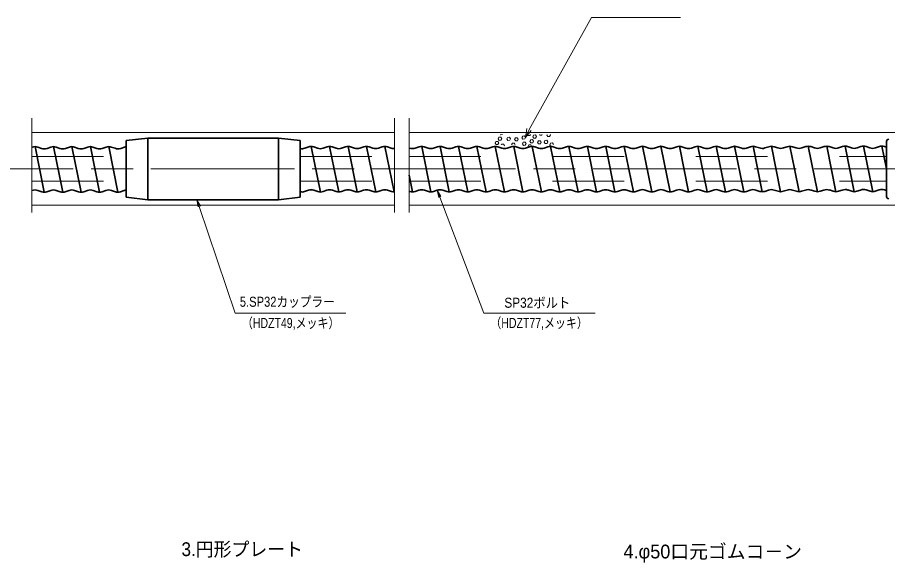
# Model space of a CAD drawing. Units: millimetres at full size; details may follow other scales. Extents: x 2119 to 3812, y 1051 to 2336.
# Drawn here: x 2880 to 3480, y 1688 to 2063 of the extents above; entities that cross this region are included whole.
import ezdxf
from ezdxf.enums import TextEntityAlignment as Align

# ---------------------------------------------------------------- set-up
doc = ezdxf.new("R2010")
doc.units = ezdxf.units.MM
doc.header["$LTSCALE"] = 8.236
doc.linetypes.add('CHAIN', pattern=[18.5, 12, -1.5, 3.5, -1.5])
doc.linetypes.add('DASHED_SPACED', pattern=[12, 6, -6])
for name, color, linetype, lineweight in [('1 外形線', 7, 'Continuous', 35), ('2 細い実線', 3, 'Continuous', 20), ('3 隠れ線', 2, 'DASHED_SPACED', 13), ('4 中心線', 1, 'CHAIN', 15), ('6 寸法線', 4, 'Continuous', 13)]:
    doc.layers.add(name, color=color, linetype=linetype, lineweight=lineweight)
doc.layers.add('9文字', color=7, linetype='Continuous')
doc.styles.add('ＭＳ Ｐゴシック', font='')
doc.styles.get('ＭＳ Ｐゴシック').set_extended_font_data('MS PGothic')

# ---------------------------------------------------------------- blocks, each defined once
blk = doc.blocks.new('open_arrow')
at = {"color": 0, "linetype": 'Continuous', "lineweight": -2}
blk.add_lwpolyline([(7.5, 1.25), (0, 0), (7.5, -1.25)], dxfattribs=at)

msp = doc.modelspace()

# ---------------------------------------------------------------- linework, layer by layer
at = {"layer": '1 外形線'}
for p, q in [((2969.853, 1980.253), (2954.853, 1978.553)), ((3004.853, 1980.253), (2969.853, 1980.253)), ((2969.853, 1980.253), (2969.853, 1937.853)), ((3024.897, 1980.253), (3004.897, 1980.253)), ((3059.853, 1980.253), (3024.853, 1980.253)), ((3059.853, 1980.253), (3059.853, 1937.853)), ((3059.853, 1980.253), (3074.853, 1978.553)), ((2889.853, 1973.958), (2890.342, 1974.122)), ((2892.11, 1974.414), (2898.46, 1943.074)), ((2896.497, 1973.233), (2893.879, 1974.122)), ((2900.334, 1973.226), (2903.028, 1974.129)), ((2904.796, 1974.421), (2911.146, 1943.081)), ((2909.183, 1973.24), (2906.565, 1974.129)), ((2913.02, 1973.232), (2915.714, 1974.136)), ((2917.483, 1974.428), (2923.833, 1943.088)), ((2921.87, 1973.246), (2919.251, 1974.136)), ((2925.707, 1973.239), (2928.4, 1974.142)), ((2930.169, 1974.434), (2936.519, 1943.094)), ((2934.556, 1973.253), (2931.937, 1974.142)), ((2938.393, 1973.246), (2941.087, 1974.149)), ((2942.855, 1974.441), (2949.205, 1943.101)), ((2947.242, 1973.26), (2944.624, 1974.149)), ((2951.079, 1973.253), (2953.773, 1974.156)), ((2954.853, 1978.553), (2954.853, 1939.553)), ((2954.853, 1978.553), (2954.853, 1939.553)), ((3074.853, 1978.553), (3074.853, 1939.553)), ((3077.942, 1973.32), (3080.635, 1974.223)), ((3082.404, 1974.515), (3088.754, 1943.175)), ((3086.791, 1973.334), (3084.172, 1974.223)), ((3090.628, 1973.326), (3093.322, 1974.23)), ((3095.09, 1974.522), (3101.44, 1943.182)), ((3099.477, 1973.34), (3096.859, 1974.23)), ((3103.314, 1973.333), (3106.008, 1974.236)), ((3107.776, 1974.528), (3114.126, 1943.188)), ((3112.164, 1973.347), (3109.545, 1974.236)), ((3116.001, 1973.34), (3118.694, 1974.243)), ((3120.463, 1974.535), (3126.813, 1943.195)), ((3124.85, 1973.354), (3122.231, 1974.243)), ((3128.687, 1973.346), (3131.38, 1974.25)), ((3133.149, 1974.542), (3139.499, 1943.202)), ((3137.536, 1973.361), (3134.918, 1974.25)), ((3150.222, 1973.367), (3149.853, 1973.493)), ((3154.059, 1973.36), (3156.753, 1974.263)), ((3158.521, 1974.555), (3164.871, 1943.215)), ((3162.909, 1973.374), (3160.29, 1974.263)), ((3166.746, 1973.367), (3169.439, 1974.27)), ((3171.208, 1974.562), (3177.558, 1943.222)), ((3175.595, 1973.381), (3172.976, 1974.27)), ((3179.432, 1973.373), (3182.125, 1974.277)), ((3183.894, 1974.569), (3190.244, 1943.229)), ((3188.281, 1973.387), (3185.663, 1974.277)), ((3192.118, 1973.38), (3194.812, 1974.283)), ((3196.58, 1974.575), (3202.93, 1943.235)), ((3200.967, 1973.394), (3198.349, 1974.283)), ((3204.804, 1973.387), (3207.498, 1974.29)), ((3209.267, 1974.582), (3215.616, 1943.242)), ((3213.654, 1973.401), (3211.035, 1974.29)), ((3217.491, 1973.393), (3220.184, 1974.297)), ((3221.953, 1974.589), (3228.303, 1943.249)), ((3226.34, 1973.407), (3223.721, 1974.297)), ((3230.177, 1973.4), (3232.87, 1974.303)), ((3234.639, 1974.596), (3240.989, 1943.256)), ((3239.026, 1973.414), (3236.408, 1974.303)), ((3242.863, 1973.407), (3245.557, 1974.31)), ((3247.325, 1974.602), (3253.675, 1943.262)), ((3251.712, 1973.421), (3249.094, 1974.31)), ((3255.549, 1973.414), (3258.243, 1974.317)), ((3260.012, 1974.609), (3266.362, 1943.269)), ((3264.399, 1973.428), (3261.78, 1974.317)), ((3268.236, 1973.42), (3270.929, 1974.324)), ((3272.698, 1974.616), (3279.048, 1943.276)), ((3277.085, 1973.434), (3274.466, 1974.324)), ((3280.922, 1973.427), (3283.616, 1974.33)), ((3285.384, 1974.622), (3291.734, 1943.282)), ((3289.771, 1973.441), (3287.153, 1974.33)), ((3293.608, 1973.434), (3296.302, 1974.337)), ((3298.07, 1974.629), (3304.42, 1943.289)), ((3302.457, 1973.448), (3299.839, 1974.337)), ((3306.294, 1973.44), (3308.988, 1974.344)), ((3310.757, 1974.636), (3317.107, 1943.296)), ((3315.144, 1973.454), (3312.525, 1974.344)), ((3318.981, 1973.447), (3321.674, 1974.35)), ((3323.443, 1974.643), (3329.793, 1943.303)), ((3327.83, 1973.461), (3325.211, 1974.35)), ((3331.667, 1973.454), (3334.361, 1974.357)), ((3336.129, 1974.649), (3342.479, 1943.309)), ((3340.516, 1973.468), (3337.898, 1974.357)), ((3344.353, 1973.461), (3347.047, 1974.364)), ((3348.815, 1974.656), (3355.165, 1943.316)), ((3353.202, 1973.475), (3350.584, 1974.364)), ((3357.039, 1973.467), (3359.733, 1974.371)), ((3361.502, 1974.663), (3367.852, 1943.323)), ((3365.889, 1973.481), (3363.27, 1974.371)), ((3369.726, 1973.474), (3372.419, 1974.377)), ((3374.188, 1974.669), (3380.538, 1943.329)), ((3378.575, 1973.488), (3375.956, 1974.377)), ((3382.412, 1973.481), (3385.106, 1974.384)), ((3386.874, 1974.676), (3393.224, 1943.336)), ((3391.261, 1973.495), (3388.643, 1974.384)), ((3395.098, 1973.487), (3397.792, 1974.391)), ((3399.56, 1974.683), (3405.91, 1943.343)), ((3403.948, 1973.501), (3401.329, 1974.391)), ((3407.784, 1973.494), (3410.478, 1974.397)), ((3412.247, 1974.689), (3415.415, 1959.053)), ((3416.634, 1973.508), (3414.015, 1974.397)), ((3420.471, 1973.501), (3423.164, 1974.404)), ((3424.933, 1974.696), (3431.283, 1943.356)), ((3429.32, 1973.515), (3426.701, 1974.404)), ((3433.157, 1973.508), (3435.851, 1974.411)), ((3437.619, 1974.703), (3443.969, 1943.363)), ((3442.006, 1973.522), (3439.388, 1974.411)), ((3445.843, 1973.514), (3448.537, 1974.418)), ((3450.305, 1974.71), (3456.655, 1943.37)), ((3454.693, 1973.528), (3452.074, 1974.418)), ((3458.53, 1973.521), (3461.223, 1974.424)), ((3462.992, 1974.716), (3469.342, 1943.376)), ((3467.379, 1973.535), (3464.76, 1974.424)), ((3471.216, 1973.528), (3473.909, 1974.431)), ((3475.678, 1974.723), (3478.853, 1959.053)), ((3478.853, 1973.953), (3477.446, 1974.431)), ((3478.853, 1940.053), (3478.853, 1978.053)), ((3415.415, 1959.053), (3418.597, 1943.349)), ((3149.853, 1954.72), (3152.185, 1943.209)), ((2890.161, 1944.249), (2889.853, 1944.144)), ((2893.998, 1944.27), (2896.692, 1943.366)), ((2902.847, 1944.256), (2900.229, 1943.366)), ((2906.684, 1944.276), (2909.378, 1943.373)), ((2915.533, 1944.262), (2912.915, 1943.373)), ((2919.37, 1944.283), (2922.064, 1943.38)), ((2928.22, 1944.269), (2925.601, 1943.38)), ((2932.057, 1944.29), (2934.75, 1943.387)), ((2940.906, 1944.276), (2938.287, 1943.387)), ((2944.743, 1944.297), (2947.437, 1943.393)), ((2953.592, 1944.283), (2950.974, 1943.393)), ((3080.455, 1944.35), (3077.836, 1943.46)), ((3084.292, 1944.37), (3086.985, 1943.467)), ((3093.141, 1944.356), (3090.522, 1943.467)), ((3096.978, 1944.377), (3099.672, 1943.474)), ((3105.827, 1944.363), (3103.209, 1943.474)), ((3109.664, 1944.384), (3112.358, 1943.481)), ((3118.514, 1944.37), (3115.895, 1943.481)), ((3122.351, 1944.391), (3125.044, 1943.487)), ((3131.2, 1944.376), (3128.581, 1943.487)), ((3135.037, 1944.397), (3137.73, 1943.494)), ((3149.853, 1943.69), (3150.417, 1943.501)), ((3156.572, 1944.39), (3153.954, 1943.501)), ((3160.409, 1944.411), (3163.103, 1943.507)), ((3169.259, 1944.397), (3166.64, 1943.507)), ((3173.096, 1944.417), (3175.789, 1943.514)), ((3181.945, 1944.403), (3179.326, 1943.514)), ((3185.782, 1944.424), (3188.475, 1943.521)), ((3194.631, 1944.41), (3192.013, 1943.521)), ((3198.468, 1944.431), (3201.162, 1943.528)), ((3207.317, 1944.417), (3204.699, 1943.528)), ((3211.154, 1944.437), (3213.848, 1943.534)), ((3220.004, 1944.423), (3217.385, 1943.534)), ((3223.841, 1944.444), (3226.534, 1943.541)), ((3232.69, 1944.43), (3230.071, 1943.541)), ((3236.527, 1944.451), (3239.22, 1943.548)), ((3245.376, 1944.437), (3242.758, 1943.548)), ((3249.213, 1944.458), (3251.907, 1943.554)), ((3258.062, 1944.444), (3255.444, 1943.554)), ((3261.899, 1944.464), (3264.593, 1943.561)), ((3270.749, 1944.45), (3268.13, 1943.561)), ((3274.586, 1944.471), (3277.279, 1943.568)), ((3283.435, 1944.457), (3280.816, 1943.568)), ((3287.272, 1944.478), (3289.966, 1943.574)), ((3296.121, 1944.464), (3293.503, 1943.574)), ((3299.958, 1944.484), (3302.652, 1943.581)), ((3308.807, 1944.47), (3306.189, 1943.581)), ((3312.644, 1944.491), (3315.338, 1943.588)), ((3321.494, 1944.477), (3318.875, 1943.588)), ((3325.331, 1944.498), (3328.024, 1943.595)), ((3334.18, 1944.484), (3331.561, 1943.595)), ((3338.017, 1944.505), (3340.711, 1943.601)), ((3346.866, 1944.491), (3344.248, 1943.601)), ((3350.703, 1944.511), (3353.397, 1943.608)), ((3359.552, 1944.497), (3356.934, 1943.608)), ((3363.389, 1944.518), (3366.083, 1943.615)), ((3372.239, 1944.504), (3369.62, 1943.615)), ((3376.076, 1944.525), (3378.769, 1943.621)), ((3384.925, 1944.511), (3382.306, 1943.621)), ((3388.762, 1944.531), (3391.456, 1943.628)), ((3397.611, 1944.517), (3394.993, 1943.628)), ((3401.448, 1944.538), (3404.142, 1943.635)), ((3410.298, 1944.524), (3407.679, 1943.635)), ((3414.134, 1944.545), (3416.828, 1943.642)), ((3422.984, 1944.531), (3420.365, 1943.642)), ((3426.821, 1944.552), (3429.514, 1943.648)), ((3435.67, 1944.538), (3433.051, 1943.648)), ((3439.507, 1944.558), (3442.201, 1943.655)), ((3448.356, 1944.544), (3445.738, 1943.655)), ((3452.193, 1944.565), (3454.887, 1943.662)), ((3461.043, 1944.551), (3458.424, 1943.662)), ((3464.88, 1944.572), (3467.573, 1943.668)), ((3473.729, 1944.558), (3471.11, 1943.668)), ((3477.566, 1944.578), (3478.853, 1944.147)), ((2969.853, 1937.853), (2954.853, 1939.553)), ((3004.853, 1937.853), (2969.853, 1937.853)), ((3024.853, 1937.853), (3004.853, 1937.853)), ((3059.853, 1937.853), (3024.853, 1937.853)), ((3059.853, 1937.853), (3074.853, 1939.553))]:
    msp.add_line(p, q, dxfattribs=at)
for centre, radius, start, end in [((3480.353, 1978.053), 1.5, 90, 180), ((2892.11, 1968.914), 5.5, 71.24295, 108.75705), ((2898.427, 1978.914), 6, 251.24295, 288.53839), ((2904.796, 1968.921), 5.5, 71.24295, 108.75705), ((2911.113, 1978.921), 6, 251.24295, 288.53839), ((2917.483, 1968.928), 5.5, 71.24295, 108.75705), ((2923.799, 1978.928), 6, 251.24295, 288.53839), ((2930.169, 1968.934), 5.5, 71.24295, 108.75705), ((2936.485, 1978.934), 6, 251.24295, 288.53839), ((2942.855, 1968.941), 5.5, 71.24295, 108.75705), ((2949.172, 1978.941), 6, 251.24295, 288.53839), ((2955.541, 1968.948), 5.5, 97.19077, 108.75705), ((3076.034, 1979.008), 6, 258.64592, 288.53839), ((3082.404, 1969.015), 5.5, 71.24295, 108.75705), ((3088.72, 1979.015), 6, 251.24295, 288.53839), ((3095.09, 1969.022), 5.5, 71.24295, 108.75705), ((3101.407, 1979.022), 6, 251.24295, 288.53839), ((3107.776, 1969.028), 5.5, 71.24295, 108.75705), ((3114.093, 1979.028), 6, 251.24295, 288.53839), ((3120.463, 1969.035), 5.5, 71.24295, 108.75705), ((3126.779, 1979.035), 6, 251.24295, 288.53839), ((3133.149, 1969.042), 5.5, 71.24295, 108.75705), ((3139.465, 1979.042), 6, 251.24295, 273.7019), ((3152.152, 1979.049), 6, 251.24295, 288.53839), ((3158.521, 1969.055), 5.5, 71.24295, 108.75705), ((3164.838, 1979.055), 6, 251.24295, 288.53839), ((3171.208, 1969.062), 5.5, 71.24295, 108.75705), ((3177.524, 1979.062), 6, 251.24295, 288.53839), ((3183.894, 1969.069), 5.5, 71.24295, 108.75705), ((3190.21, 1979.069), 6, 251.24295, 288.53839), ((3196.58, 1969.075), 5.5, 71.24295, 108.75705), ((3202.897, 1979.075), 6, 251.24295, 288.53839), ((3209.267, 1969.082), 5.5, 71.24295, 108.75705), ((3215.583, 1979.082), 6, 251.24295, 288.53839), ((3221.953, 1969.089), 5.5, 71.24295, 108.75705), ((3228.269, 1979.089), 6, 251.24295, 288.53839), ((3234.639, 1969.096), 5.5, 71.24295, 108.75705), ((3240.955, 1979.096), 6, 251.24295, 288.53839), ((3247.325, 1969.102), 5.5, 71.24295, 108.75705), ((3253.642, 1979.102), 6, 251.24295, 288.53839), ((3260.012, 1969.109), 5.5, 71.24295, 108.75705), ((3266.328, 1979.109), 6, 251.24295, 288.53839), ((3272.698, 1969.116), 5.5, 71.24295, 108.75705), ((3279.014, 1979.116), 6, 251.24295, 288.53839), ((3285.384, 1969.122), 5.5, 71.24295, 108.75705), ((3291.701, 1979.122), 6, 251.24295, 288.53839), ((3298.07, 1969.129), 5.5, 71.24295, 108.75705), ((3304.387, 1979.129), 6, 251.24295, 288.53839), ((3310.757, 1969.136), 5.5, 71.24295, 108.75705), ((3317.073, 1979.136), 6, 251.24295, 288.53839), ((3323.443, 1969.143), 5.5, 71.24295, 108.75705), ((3329.759, 1979.143), 6, 251.24295, 288.53839), ((3336.129, 1969.149), 5.5, 71.24295, 108.75705), ((3342.446, 1979.149), 6, 251.24295, 288.53839), ((3348.815, 1969.156), 5.5, 71.24295, 108.75705), ((3355.132, 1979.156), 6, 251.24295, 288.53839), ((3361.502, 1969.163), 5.5, 71.24295, 108.75705), ((3367.818, 1979.163), 6, 251.24295, 288.53839), ((3374.188, 1969.169), 5.5, 71.24295, 108.75705), ((3380.504, 1979.169), 6, 251.24295, 288.53839), ((3386.874, 1969.176), 5.5, 71.24295, 108.75705), ((3393.191, 1979.176), 6, 251.24295, 288.53839), ((3399.56, 1969.183), 5.5, 71.24295, 108.75705), ((3405.877, 1979.183), 6, 251.24295, 288.53839), ((3412.247, 1969.189), 5.5, 71.24295, 108.75705), ((3418.563, 1979.189), 6, 251.24295, 288.53839), ((3424.933, 1969.196), 5.5, 71.24295, 108.75705), ((3431.249, 1979.196), 6, 251.24295, 288.53839), ((3437.619, 1969.203), 5.5, 71.24295, 108.75705), ((3443.936, 1979.203), 6, 251.24295, 288.53839), ((3450.305, 1969.21), 5.5, 71.24295, 108.75705), ((3456.622, 1979.21), 6, 251.24295, 288.53839), ((3462.992, 1969.216), 5.5, 71.24295, 108.75705), ((3469.308, 1979.216), 6, 251.24295, 288.53839), ((3475.678, 1969.223), 5.5, 71.24295, 108.75705), ((2892.09, 1938.568), 6, 71.46161, 108.75705), ((2898.46, 1948.574), 5.5, 251.24295, 288.75705), ((2904.777, 1938.574), 6, 71.46161, 108.75705), ((2911.146, 1948.581), 5.5, 251.24295, 288.75705), ((2917.463, 1938.581), 6, 71.46161, 108.75705), ((2923.833, 1948.588), 5.5, 251.24295, 288.75705), ((2930.149, 1938.588), 6, 71.46161, 108.75705), ((2936.519, 1948.594), 5.5, 251.24295, 288.75705), ((2942.835, 1938.594), 6, 71.46161, 108.75705), ((2949.205, 1948.601), 5.5, 251.24295, 288.75705), ((2955.522, 1938.601), 6, 96.39845, 108.75705), ((3076.068, 1948.668), 5.5, 257.23999, 288.75705), ((3082.384, 1938.668), 6, 71.46161, 108.75705), ((3088.754, 1948.675), 5.5, 251.24295, 288.75705), ((3095.07, 1938.675), 6, 71.46161, 108.75705), ((3101.44, 1948.682), 5.5, 251.24295, 288.75705), ((3107.757, 1938.682), 6, 71.46161, 108.75705), ((3114.126, 1948.688), 5.5, 251.24295, 288.75705), ((3120.443, 1938.688), 6, 71.46161, 108.75705), ((3126.813, 1948.695), 5.5, 251.24295, 288.75705), ((3133.129, 1938.695), 6, 71.46161, 108.75705), ((3139.499, 1948.702), 5.5, 251.24295, 273.68874), ((3152.185, 1948.709), 5.5, 251.24295, 288.75705), ((3158.502, 1938.709), 6, 71.46161, 108.75705), ((3164.871, 1948.715), 5.5, 251.24295, 288.75705), ((3171.188, 1938.715), 6, 71.46161, 108.75705), ((3177.558, 1948.722), 5.5, 251.24295, 288.75705), ((3183.874, 1938.722), 6, 71.46161, 108.75705), ((3190.244, 1948.729), 5.5, 251.24295, 288.75705), ((3196.56, 1938.729), 6, 71.46161, 108.75705), ((3202.93, 1948.735), 5.5, 251.24295, 288.75705), ((3209.247, 1938.735), 6, 71.46161, 108.75705), ((3215.617, 1948.742), 5.5, 251.24295, 288.75705), ((3221.933, 1938.742), 6, 71.46161, 108.75705), ((3228.303, 1948.749), 5.5, 251.24295, 288.75705), ((3234.619, 1938.749), 6, 71.46161, 108.75705), ((3240.989, 1948.756), 5.5, 251.24295, 288.75705), ((3247.305, 1938.756), 6, 71.46161, 108.75705), ((3253.675, 1948.762), 5.5, 251.24295, 288.75705), ((3259.992, 1938.762), 6, 71.46161, 108.75705), ((3266.362, 1948.769), 5.5, 251.24295, 288.75705), ((3272.678, 1938.769), 6, 71.46161, 108.75705), ((3279.048, 1948.776), 5.5, 251.24295, 288.75705), ((3285.364, 1938.776), 6, 71.46161, 108.75705), ((3291.734, 1948.782), 5.5, 251.24295, 288.75705), ((3298.051, 1938.782), 6, 71.46161, 108.75705), ((3304.42, 1948.789), 5.5, 251.24295, 288.75705), ((3310.737, 1938.789), 6, 71.46161, 108.75705), ((3317.107, 1948.796), 5.5, 251.24295, 288.75705), ((3323.423, 1938.796), 6, 71.46161, 108.75705), ((3329.793, 1948.803), 5.5, 251.24295, 288.75705), ((3336.109, 1938.803), 6, 71.46161, 108.75705), ((3342.479, 1948.809), 5.5, 251.24295, 288.75705), ((3348.796, 1938.809), 6, 71.46161, 108.75705), ((3355.165, 1948.816), 5.5, 251.24295, 288.75705), ((3361.482, 1938.816), 6, 71.46161, 108.75705), ((3367.852, 1948.823), 5.5, 251.24295, 288.75705), ((3374.168, 1938.823), 6, 71.46161, 108.75705), ((3380.538, 1948.829), 5.5, 251.24295, 288.75705), ((3386.854, 1938.829), 6, 71.46161, 108.75705), ((3393.224, 1948.836), 5.5, 251.24295, 288.75705), ((3399.541, 1938.836), 6, 71.46161, 108.75705), ((3405.91, 1948.843), 5.5, 251.24295, 288.75705), ((3412.227, 1938.843), 6, 71.46161, 108.75705), ((3418.597, 1948.849), 5.5, 251.24295, 288.75705), ((3424.913, 1938.849), 6, 71.46161, 108.75705), ((3431.283, 1948.856), 5.5, 251.24295, 288.75705), ((3437.599, 1938.856), 6, 71.46161, 108.75705), ((3443.969, 1948.863), 5.5, 251.24295, 288.75705), ((3450.286, 1938.863), 6, 71.46161, 108.75705), ((3456.655, 1948.87), 5.5, 251.24295, 288.75705), ((3462.972, 1938.87), 6, 71.46161, 108.75705), ((3469.342, 1948.876), 5.5, 251.24295, 288.75705), ((3475.658, 1938.876), 6, 71.46161, 108.75705), ((3480.353, 1940.053), 1.5, 180, 270)]:
    msp.add_arc(centre, radius, start, end, dxfattribs=at)
at = {"layer": '2 細い実線'}
for p, q in [((2889.853, 1929.053), (2889.853, 1994.053)), ((3139.853, 1929.053), (3139.853, 1994.053)), ((3149.853, 1929.053), (3149.853, 1994.053)), ((3139.853, 1984.053), (2889.853, 1984.053)), ((3536.853, 1984.053), (3149.853, 1984.053)), ((3211.18, 1979.754), (3211.708, 1980.887)), ((3211.897, 1978.73), (3211.18, 1979.754)), ((3212.953, 1980.996), (3211.708, 1980.887)), ((3212.998, 1982.584), (3212.793, 1982.877)), ((3213.67, 1979.972), (3212.953, 1980.996)), ((3214.243, 1982.693), (3212.998, 1982.584)), ((3213.142, 1978.839), (3213.67, 1979.972)), ((3217.202, 1979.685), (3217.73, 1980.818)), ((3217.919, 1978.661), (3217.202, 1979.685)), ((3218.976, 1980.927), (3217.73, 1980.818)), ((3219.693, 1979.903), (3218.976, 1980.927)), ((3219.164, 1978.77), (3219.693, 1979.903)), ((3222.578, 1979.34), (3223.106, 1980.473)), ((3223.295, 1978.316), (3222.578, 1979.34)), ((3224.351, 1980.582), (3223.106, 1980.473)), ((3225.068, 1979.558), (3224.351, 1980.582)), ((3224.54, 1978.425), (3225.068, 1979.558)), ((3227.601, 1980.602), (3228.13, 1981.735)), ((3228.318, 1979.578), (3227.601, 1980.602)), ((3229.375, 1981.844), (3228.13, 1981.735)), ((3229.563, 1979.687), (3228.318, 1979.578)), ((3230.092, 1980.82), (3229.375, 1981.844)), ((3229.563, 1979.687), (3230.092, 1980.82)), ((3231.865, 1982.062), (3231.294, 1982.877)), ((3233.11, 1982.171), (3231.865, 1982.062)), ((3233.11, 1982.171), (3233.44, 1982.877)), ((3233.133, 1978.058), (3233.661, 1979.191)), ((3234.906, 1979.3), (3233.661, 1979.191)), ((3235.623, 1978.276), (3234.906, 1979.3)), ((3235.073, 1981.256), (3235.601, 1982.389)), ((3235.79, 1980.232), (3235.073, 1981.256)), ((3236.846, 1982.498), (3235.601, 1982.389)), ((3237.035, 1980.341), (3235.79, 1980.232)), ((3237.563, 1981.474), (3236.846, 1982.498)), ((3237.035, 1980.341), (3237.563, 1981.474)), ((3240.055, 1982.319), (3239.664, 1982.877)), ((3241.3, 1982.428), (3240.055, 1982.319)), ((3241.3, 1982.428), (3241.509, 1982.877)), ((3244.732, 1982.388), (3244.96, 1982.877)), ((3245.449, 1981.364), (3244.732, 1982.388)), ((3246.695, 1981.473), (3245.449, 1981.364)), ((3246.695, 1981.473), (3247.223, 1982.606)), ((3247.223, 1982.606), (3247.033, 1982.877)), ((3209.111, 1976.811), (3209.64, 1977.944)), ((3209.828, 1975.787), (3209.111, 1976.811)), ((3210.885, 1978.053), (3209.64, 1977.944)), ((3211.073, 1975.896), (3209.828, 1975.787)), ((3211.602, 1977.029), (3210.885, 1978.053)), ((3211.073, 1975.896), (3211.602, 1977.029)), ((3213.142, 1978.839), (3211.897, 1978.73)), ((3213.309, 1975.567), (3213.564, 1976.114)), ((3214.809, 1976.223), (3213.564, 1976.114)), ((3215.526, 1975.199), (3214.809, 1976.223)), ((3215.371, 1974.867), (3215.526, 1975.199)), ((3219.164, 1978.77), (3217.919, 1978.661)), ((3220.507, 1975.635), (3221.035, 1976.768)), ((3222.281, 1976.877), (3221.035, 1976.768)), ((3222.998, 1975.853), (3222.281, 1976.877)), ((3224.54, 1978.425), (3223.295, 1978.316)), ((3227.979, 1976.288), (3228.507, 1977.421)), ((3228.696, 1975.264), (3227.979, 1976.288)), ((3229.752, 1977.53), (3228.507, 1977.421)), ((3229.941, 1975.373), (3228.696, 1975.264)), ((3230.469, 1976.506), (3229.752, 1977.53)), ((3229.941, 1975.373), (3230.469, 1976.506)), ((3231.918, 1974.492), (3232.431, 1975.591)), ((3233.677, 1975.7), (3232.431, 1975.591)), ((3233.85, 1977.034), (3233.133, 1978.058)), ((3234.047, 1975.172), (3233.677, 1975.7)), ((3235.095, 1977.143), (3233.85, 1977.034)), ((3235.095, 1977.143), (3235.623, 1978.276)), ((3238.407, 1977.291), (3238.935, 1978.424)), ((3239.124, 1976.267), (3238.407, 1977.291)), ((3240.18, 1978.533), (3238.935, 1978.424)), ((3240.369, 1976.376), (3239.124, 1976.267)), ((3240.897, 1977.509), (3240.18, 1978.533)), ((3240.369, 1976.376), (3240.897, 1977.509)), ((3242.922, 1977.596), (3243.45, 1978.729)), ((3243.639, 1976.572), (3242.922, 1977.596)), ((3244.695, 1978.838), (3243.45, 1978.729)), ((3244.884, 1976.681), (3243.639, 1976.572)), ((3245.412, 1977.814), (3244.695, 1978.838)), ((3244.884, 1976.681), (3245.412, 1977.814)), ((3246.846, 1975.766), (3247.374, 1976.899)), ((3247.19, 1975.274), (3246.846, 1975.766)), ((3248.619, 1977.008), (3247.374, 1976.899)), ((3249.336, 1975.984), (3248.619, 1977.008)), ((3249.272, 1975.845), (3249.336, 1975.984)), ((3139.853, 1934.053), (2889.853, 1934.053)), ((3536.853, 1934.053), (3149.853, 1934.053))]:
    msp.add_line(p, q, dxfattribs=at)
at = {"layer": '3 隠れ線'}
for p, q in [((2889.853, 1967.553), (2954.853, 1967.553)), ((3074.853, 1967.553), (3139.853, 1967.553)), ((3149.853, 1967.553), (3478.853, 1967.553)), ((2889.853, 1950.553), (2954.853, 1950.553)), ((3074.853, 1950.553), (3139.853, 1950.553)), ((3149.853, 1950.553), (3478.853, 1950.553))]:
    msp.add_line(p, q, dxfattribs=at)
at = {"layer": '4 中心線'}
msp.add_line((2514.853, 1959.053), (3556.32, 1959.053), dxfattribs=at)
at = {"layer": '6 寸法線'}
for p, q in [((3231.058, 1986.956), (3230.092, 1980.82)), ((3230.092, 1980.82), (3232.527, 1986.303)), ((3230.092, 1980.82), (3233.997, 1985.651))]:
    msp.add_line(p, q, dxfattribs=at)
for points in [[(3232.527, 1986.303), (3275.502, 2063.44), (3336.91, 2063.44)], [(3169.259, 1944.397), (3171.034, 1939.722), (3201.454, 1859.615), (3278.072, 1859.615)], [(3003.628, 1937.853), (3005.227, 1933.116), (3030.049, 1859.615), (3106.222, 1859.615)]]:
    msp.add_lwpolyline(points, dxfattribs=at)

# ---------------------------------------------------------------- block references
at = {"layer": '6 寸法線', "xscale": 0.667, "yscale": 0.667}
for p, rotation in [((3169.259, 1944.397), 290.8), ((3003.628, 1937.853), 288.7)]:
    msp.add_blockref('open_arrow', p, dxfattribs=dict(at, rotation=rotation))

# ---------------------------------------------------------------- texts
at = {"layer": '9文字', "style": 'ＭＳ Ｐゴシック'}
for s, height, width, p in [('5.SP32カップラー', 6.928, 0.85, (3033.192, 1862.033)), ('SP32ボルト', 6.928, 0.9, (3215.482, 1861.355)), ('（HDZT49,メッキ）', 6.928, 0.8, (3034.626, 1847.393)), ('（HDZT77,メッキ）', 6.928, 0.8, (3205.841, 1847.43)), ('3.円形プレート', 9.501, 0.95, (2992.983, 1689.523))]:
    msp.add_text(s, height=height, dxfattribs=dict(at, width=width)).set_placement(p, align=Align.BOTTOM_LEFT)
msp.add_text('4.φ50口元ゴムコ－ン', height=9.501, dxfattribs=at).set_placement((3420.583, 1695.514), align=Align.MIDDLE_RIGHT)

doc.saveas('drawing.dxf')
